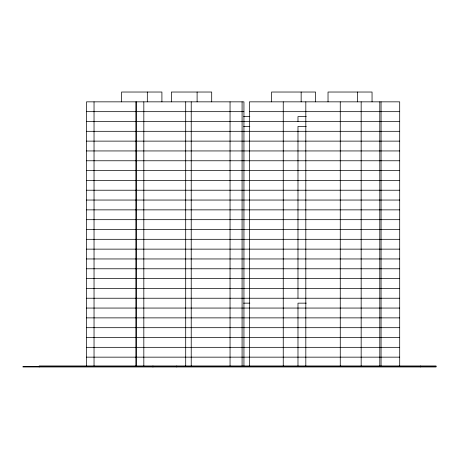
<?xml version="1.0" encoding="UTF-8"?>
<svg xmlns="http://www.w3.org/2000/svg" width="459" height="459" viewBox="0 0 459 459"><rect width="100%" height="100%" fill="white"/><g stroke="black" fill="none" stroke-linecap="round" stroke-linejoin="round"><path stroke-width="0.69" d="M86.499 111.669L135.91 111.669M136.289 111.669L243.936 111.669M249.352 111.669L305.665 111.669M305.82 111.669L399.697 111.669M243.586 116.575L249.794 116.575M306.262 116.575L297.983 116.575L297.983 121.486M86.499 121.486L135.91 121.486M136.289 121.486L399.697 121.486M243.586 126.397L249.794 126.397M306.262 126.397L297.983 126.397L297.983 298.235M86.499 131.308L135.91 131.308M136.289 131.308L399.697 131.308M86.499 141.125L135.91 141.125M136.289 141.125L399.697 141.125M86.499 150.942L135.91 150.942M136.289 150.942L399.697 150.942M86.499 160.765L135.91 160.765M136.289 160.765L399.697 160.765M86.499 170.582L135.91 170.582M136.289 170.582L399.697 170.582M86.499 180.404L135.91 180.404M136.289 180.404L399.697 180.404M86.499 190.221L135.91 190.221M136.289 190.221L399.697 190.221M86.499 200.044L135.91 200.044M136.289 200.044L399.697 200.044M86.499 209.861L135.91 209.861M136.289 209.861L399.697 209.861M86.499 219.683L135.91 219.683M136.289 219.683L399.697 219.683M86.499 229.5L135.91 229.5M136.289 229.5L399.697 229.5M86.499 239.317L135.91 239.317M136.289 239.317L399.697 239.317M86.499 249.139L135.91 249.139M136.289 249.139L399.697 249.139M86.499 258.956L135.91 258.956M136.289 258.956L399.697 258.956M86.499 268.779L135.91 268.779M136.289 268.779L399.697 268.779M86.499 278.596L135.91 278.596M136.289 278.596L399.697 278.596M86.499 288.418L135.91 288.418M136.289 288.418L399.697 288.418M86.499 298.235L135.91 298.235M136.289 298.235L399.697 298.235M243.586 303.147L249.794 303.147M306.262 303.147L297.983 303.147L297.983 366.271M86.499 308.058L135.91 308.058M136.289 308.058L399.697 308.058M86.499 317.875L135.91 317.875M136.289 317.875L399.697 317.875M86.499 327.692L135.91 327.692M136.289 327.692L399.697 327.692M86.499 337.514L135.91 337.514M136.289 337.514L399.697 337.514M86.499 347.331L135.91 347.331M136.289 347.331L399.697 347.331M86.499 357.154L135.91 357.154M136.289 357.154L399.697 357.154M436.05 366.466L22.95 366.466L22.95 366.971L436.05 366.971L436.05 365.955L39.187 365.955L39.187 366.971M420.519 365.955L420.519 366.971M399.697 366.271L399.697 101.846L249.352 101.846L249.352 366.271M381.062 101.846L381.062 366.271M379.8 101.846L379.8 366.271M372.048 101.846L372.048 92.029L328.03 92.029L328.03 101.846M361.164 101.846L361.164 366.271M357.618 92.029L357.618 101.846M340.262 101.846L340.262 366.271M315.58 101.846L315.58 92.029L271.562 92.029L271.562 101.846M305.82 101.846L305.82 366.271M301.15 92.029L301.15 101.846M283.249 101.846L283.249 366.271M243.936 366.271L243.936 101.846L86.499 101.846L86.499 366.271M242.088 101.846L242.088 366.271M230.051 101.846L230.051 366.271M211.702 101.846L211.702 92.029L171.362 92.029L171.362 101.846M197.106 92.029L197.106 101.846M191.225 101.846L191.225 366.271M185.706 101.846L185.706 366.271M176.784 365.955L176.784 366.971M161.907 101.846L161.907 92.029L121.572 92.029L121.572 101.846M152.945 365.955L152.945 366.971M147.316 92.029L147.316 101.846M143.828 101.846L143.828 366.271M136.289 101.846L136.289 366.271M135.91 101.846L135.91 366.271M94.038 101.846L94.038 366.271"/></g></svg>
